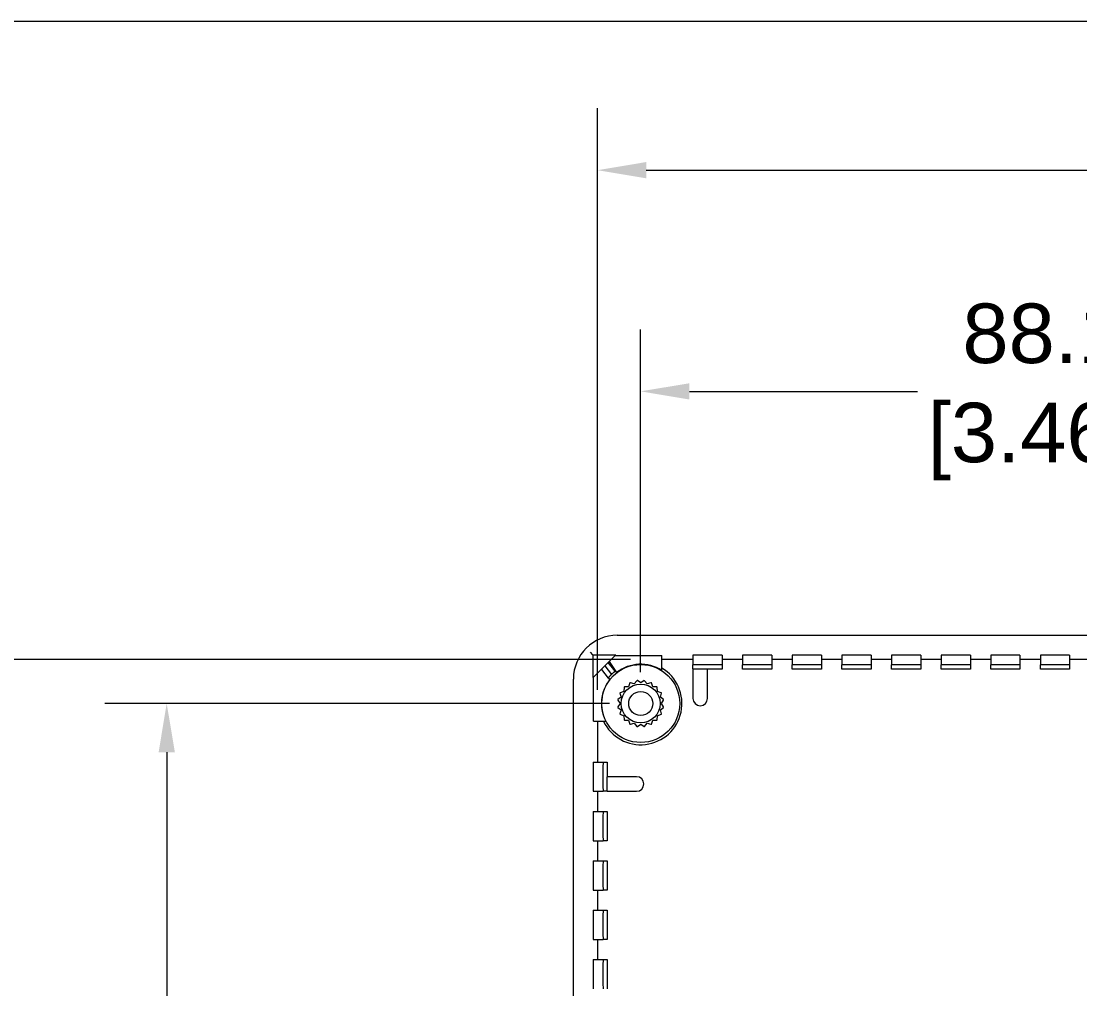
# Model space of a CAD drawing. Header units: millimetres. Extents: x 25 to 1092, y 13 to 851.
# Drawn here: x 168.2 to 276.7, y 739 to 838.2 of the extents above; entities that cross this region are included whole.
import ezdxf

# ---------------------------------------------------------------- set-up
doc = ezdxf.new("R2010")
doc.units = ezdxf.units.MM
doc.header["$LTSCALE"] = 2
for name, color, linetype, lineweight in [('Dimension (ANSI)', 7, 'Continuous', 9), ('Sketch Geometry (ANSI)', 7, 'Continuous', 9), ('Visible (ANSI)', 7, 'Continuous', 18)]:
    doc.layers.add(name, color=color, linetype=linetype, lineweight=lineweight)
doc.styles.add('Note Text (ANSI)', font='ARIAL.TTF')
doc.dimstyles.new('Default - mm (ANSI)', dxfattribs={"dimscale": 2, "dimtxt": 3.05, "dimasz": 2.5, "dimexe": 3.175, "dimexo": 1.6002, "dimgap": 0.8, "dimtad": 0, "dimtih": 1, "dimtoh": 1, "dimrnd": 1e-08, "dimzin": 4, "dimdsep": 46, "dimtxsty": 'Note Text (ANSI)', "dimcen": 0.09, "dimdle": 10, "dimclrd": 256, "dimclre": 256, "dimclrt": 256, "dimadec": 1, "dimazin": 0, "dimtfac": 0.999344, "dimtofl": 0, "dimtmove": 0, "dimatfit": 3, "dimfxl": 1, "dimtolj": 1, "dimtzin": 0, "dimlwd": -1, "dimlwe": -1, "dimarcsym": 0})

# ---------------------------------------------------------------- blocks, each defined once
blk = doc.blocks.new('*D17')
at = {"layer": 'Defpoints', "color": 0}
for p in [(231.67, 800.25), (231.67, 768.25), (319.77, 768.25)]:
    blk.add_point(p, dxfattribs=at)
at = {"layer": 'Dimension (ANSI)'}
for p, q in [((231.67, 771.45), (231.67, 806.6)), ((319.77, 771.45), (319.77, 806.6)), ((236.67, 800.25), (260.06, 800.25)), ((314.77, 800.25), (288.19, 800.25))]:
    blk.add_line(p, q, dxfattribs=at)
for points in [[(236.67, 801.08), (236.67, 799.41), (231.67, 800.25)], [(314.77, 801.08), (314.77, 799.41), (319.77, 800.25)]]:
    blk.add_solid(points, dxfattribs=at)
at = {"layer": 'Dimension (ANSI)', "insert": (274.13, 809.25), "char_height": 6.1, "attachment_point": 2, "style": 'Note Text (ANSI)'}
blk.add_mtext('\\A1; 88.10\\P[3.468]', dxfattribs=at)
blk = doc.blocks.new('*D18')
at = {"layer": 'Defpoints', "color": 0}
for p in [(231.67, 768.25), (183.08, 672.25), (231.67, 672.25)]:
    blk.add_point(p, dxfattribs=at)
at = {"layer": 'Dimension (ANSI)'}
for p, q in [((228.47, 768.25), (176.73, 768.25)), ((183.08, 763.25), (183.08, 724.85)), ((183.08, 677.25), (183.08, 703.64)), ((228.47, 672.25), (176.73, 672.25))]:
    blk.add_line(p, q, dxfattribs=at)
for points in [[(182.25, 763.25), (183.92, 763.25), (183.08, 768.25)], [(182.25, 677.25), (183.92, 677.25), (183.08, 672.25)]]:
    blk.add_solid(points, dxfattribs=at)
at = {"layer": 'Dimension (ANSI)', "insert": (183.08, 723.25), "char_height": 6.1, "attachment_point": 2, "style": 'Note Text (ANSI)'}
blk.add_mtext('\\A1; 96.00\\P[3.780]', dxfattribs=at)
blk = doc.blocks.new('Borders Default Border')
at = {"layer": 'Sketch Geometry (ANSI)', "flags": 128}
blk.add_lwpolyline([(19.05, 12.7), (19.05, 419.1), (539.75, 419.1), (539.75, 12.7), (19.05, 12.7)], dxfattribs=at)
blk = doc.blocks.new('*D35')
at = {"layer": 'Defpoints', "color": 0}
for p in [(233.84, 772.77), (149.01, 667.72), (233.84, 667.72)]:
    blk.add_point(p, dxfattribs=at)
at = {"layer": 'Dimension (ANSI)'}
for p, q in [((230.64, 772.77), (142.66, 772.77)), ((149.01, 767.77), (149.01, 740.03)), ((149.01, 672.72), (149.01, 718.82)), ((230.64, 667.72), (142.66, 667.72))]:
    blk.add_line(p, q, dxfattribs=at)
for points in [[(148.17, 767.77), (149.84, 767.77), (149.01, 772.77)], [(148.17, 672.72), (149.84, 672.72), (149.01, 667.72)]]:
    blk.add_solid(points, dxfattribs=at)
at = {"layer": 'Dimension (ANSI)', "insert": (149.01, 738.43), "char_height": 6.1, "attachment_point": 2, "style": 'Note Text (ANSI)'}
blk.add_mtext('\\A1; 105.05\\P[4.136]', dxfattribs=at)
blk = doc.blocks.new('*D36')
at = {"layer": 'Defpoints', "color": 0}
for p in [(227.25, 822.92), (227.25, 766.44), (412.3, 766.44)]:
    blk.add_point(p, dxfattribs=at)
at = {"layer": 'Dimension (ANSI)'}
for p, q in [((227.25, 769.64), (227.25, 829.27)), ((412.3, 769.64), (412.3, 829.27)), ((232.25, 822.92), (304.13, 822.92)), ((407.3, 822.92), (335.42, 822.92))]:
    blk.add_line(p, q, dxfattribs=at)
for points in [[(232.25, 823.76), (232.25, 822.09), (227.25, 822.92)], [(407.3, 823.76), (407.3, 822.09), (412.3, 822.92)]]:
    blk.add_solid(points, dxfattribs=at)
at = {"layer": 'Dimension (ANSI)', "insert": (319.77, 831.93), "char_height": 6.1, "attachment_point": 2, "style": 'Note Text (ANSI)'}
blk.add_mtext('\\A1; 185.05\\P[7.285]', dxfattribs=at)

msp = doc.modelspace()

# ---------------------------------------------------------------- linework, layer by layer
at = {"layer": 'Visible (ANSI)'}
for p, q in [((229.274, 775.247), (410.275, 775.247)), ((226.777, 773.244), (226.527, 773.494)), ((226.777, 773.244), (226.799, 773.222)), ((226.799, 773.222), (229.12, 773.222)), ((229.12, 773.222), (226.799, 770.902)), ((226.799, 770.902), (226.799, 773.222)), ((229.082, 773.185), (233.836, 773.185)), ((233.836, 771.637), (233.836, 773.185)), ((237.025, 772.769), (233.836, 772.769)), ((237.025, 773.206), (237.025, 772.206)), ((240.025, 773.206), (240.025, 772.206)), ((242.114, 772.769), (240.025, 772.769)), ((242.114, 773.206), (242.114, 772.206)), ((245.114, 773.206), (245.114, 772.206)), ((247.203, 772.769), (245.114, 772.769)), ((247.203, 773.206), (247.203, 772.206)), ((250.203, 773.206), (250.203, 772.206)), ((252.292, 772.769), (250.203, 772.769)), ((252.292, 773.206), (252.292, 772.206)), ((255.292, 773.206), (255.292, 772.206)), ((257.382, 772.769), (255.292, 772.769)), ((257.382, 773.206), (257.382, 772.206)), ((260.382, 773.206), (260.382, 772.206)), ((262.471, 772.769), (260.382, 772.769)), ((262.471, 773.206), (262.471, 772.206)), ((265.471, 773.206), (265.471, 772.206)), ((267.56, 772.769), (265.471, 772.769)), ((267.56, 773.206), (267.56, 772.206)), ((270.56, 773.206), (270.56, 772.206)), ((272.65, 772.769), (270.56, 772.769)), ((272.65, 773.206), (272.65, 772.206)), ((275.65, 773.206), (275.65, 772.206)), ((277.739, 772.769), (275.65, 772.769)), ((227.645, 771.748), (228.352, 770.862)), ((227.997, 772.099), (228.685, 771.237)), ((229.059, 771.569), (228.352, 772.455)), ((228.453, 772.556), (229.21, 771.423)), ((237.025, 771.791), (237.025, 772.206)), ((237.025, 771.791), (238.525, 771.791)), ((237.025, 771.791), (237.025, 768.769)), ((238.525, 768.769), (238.525, 771.791)), ((240.025, 771.769), (238.525, 771.769)), ((240.025, 772.206), (240.025, 771.769)), ((242.114, 771.769), (242.114, 772.206)), ((245.114, 771.769), (242.114, 771.769)), ((245.114, 772.206), (245.114, 771.769)), ((247.203, 771.769), (247.203, 772.206)), ((250.203, 771.769), (247.203, 771.769)), ((250.203, 772.206), (250.203, 771.769)), ((252.292, 771.769), (252.292, 772.206)), ((255.292, 771.769), (252.292, 771.769)), ((255.292, 772.206), (255.292, 771.769)), ((257.382, 771.769), (257.382, 772.206)), ((260.382, 771.769), (257.382, 771.769)), ((260.382, 772.206), (260.382, 771.769)), ((262.471, 771.769), (262.471, 772.206)), ((265.471, 771.769), (262.471, 771.769)), ((265.471, 772.206), (265.471, 771.769)), ((267.56, 771.769), (267.56, 772.206)), ((270.56, 771.769), (267.56, 771.769)), ((270.56, 772.206), (270.56, 771.769)), ((272.65, 771.769), (272.65, 772.206)), ((275.65, 771.769), (272.65, 771.769)), ((275.65, 772.206), (275.65, 771.769)), ((224.775, 669.746), (224.775, 770.747)), ((226.836, 766.435), (226.836, 770.939)), ((228.503, 770.717), (228.381, 770.899)), ((231.675, 770.367), (231.331, 770.596)), ((232.018, 770.596), (231.675, 770.367)), ((229.975, 769.906), (229.959, 769.493)), ((230.428, 769.962), (230.015, 769.946)), ((230.571, 770.35), (230.428, 769.962)), ((231.019, 770.264), (230.622, 770.375)), ((231.275, 770.588), (231.019, 770.264)), ((232.33, 770.264), (232.074, 770.588)), ((232.727, 770.375), (232.33, 770.264)), ((232.921, 769.962), (232.778, 770.35)), ((233.334, 769.946), (232.921, 769.962)), ((233.39, 769.493), (233.374, 769.906)), ((229.325, 768.59), (229.554, 768.247)), ((229.657, 768.902), (229.333, 768.646)), ((229.546, 769.299), (229.657, 768.902)), ((229.959, 769.493), (229.571, 769.35)), ((233.778, 769.35), (233.39, 769.493)), ((233.692, 768.902), (233.803, 769.299)), ((234.016, 768.646), (233.692, 768.902)), ((233.795, 768.247), (234.024, 768.59)), ((229.554, 768.247), (229.325, 767.903)), ((229.333, 767.847), (229.657, 767.591)), ((229.657, 767.591), (229.546, 767.194)), ((233.692, 767.591), (234.016, 767.847)), ((233.803, 767.194), (233.692, 767.591)), ((234.024, 767.903), (233.795, 768.247)), ((226.836, 766.435), (228.085, 766.435)), ((227.252, 766.435), (227.252, 762.247)), ((229.571, 767.143), (229.959, 767)), ((229.959, 767), (229.975, 766.587)), ((230.015, 766.547), (230.428, 766.531)), ((230.428, 766.531), (230.571, 766.144)), ((232.778, 766.144), (232.921, 766.531)), ((232.921, 766.531), (233.334, 766.547)), ((233.374, 766.587), (233.39, 767)), ((233.39, 767), (233.778, 767.143)), ((230.622, 766.118), (231.019, 766.229)), ((231.019, 766.229), (231.275, 765.905)), ((231.331, 765.897), (231.675, 766.126)), ((231.675, 766.126), (232.018, 765.897)), ((232.074, 765.905), (232.33, 766.229)), ((232.33, 766.229), (232.727, 766.118)), ((226.815, 762.247), (227.815, 762.247)), ((227.815, 762.247), (228.252, 762.247)), ((228.252, 762.247), (228.252, 760.747)), ((228.23, 759.247), (228.23, 760.747)), ((231.252, 760.747), (228.23, 760.747)), ((226.815, 759.247), (227.815, 759.247)), ((227.252, 759.247), (227.252, 757.184)), ((228.23, 759.247), (227.815, 759.247)), ((228.23, 759.247), (231.252, 759.247)), ((226.815, 757.184), (227.815, 757.184)), ((227.815, 757.184), (228.252, 757.184)), ((228.252, 757.184), (228.252, 754.184)), ((226.815, 754.184), (227.815, 754.184)), ((227.252, 754.184), (227.252, 752.122)), ((228.252, 754.184), (227.815, 754.184)), ((226.815, 752.122), (227.815, 752.122)), ((227.815, 752.122), (228.252, 752.122)), ((228.252, 752.122), (228.252, 749.122)), ((226.815, 749.122), (227.815, 749.122)), ((227.252, 749.122), (227.252, 747.059)), ((228.252, 749.122), (227.815, 749.122)), ((226.815, 747.059), (227.815, 747.059)), ((227.815, 747.059), (228.252, 747.059)), ((228.252, 747.059), (228.252, 744.059)), ((226.815, 744.059), (227.815, 744.059)), ((227.252, 744.059), (227.252, 741.997)), ((228.252, 744.059), (227.815, 744.059)), ((226.815, 741.997), (227.815, 741.997)), ((227.815, 741.997), (228.252, 741.997)), ((228.252, 741.997), (228.252, 738.997))]:
    msp.add_line(p, q, dxfattribs=at)
at = {"layer": 'Visible (ANSI)', "flags": 128}
for points in [[(228.352, 770.862), (228.352, 770.863), (228.354, 770.866), (228.358, 770.87), (228.363, 770.876), (228.369, 770.883), (228.376, 770.892), (228.385, 770.903), (228.395, 770.916), (228.406, 770.93), (228.418, 770.944), (228.432, 770.96), (228.446, 770.977), (228.461, 770.995), (228.477, 771.014), (228.494, 771.034), (228.513, 771.055), (228.532, 771.076), (228.553, 771.099), (228.574, 771.122), (228.595, 771.145), (228.617, 771.168), (228.64, 771.191), (228.662, 771.214), (228.685, 771.237)], [(228.685, 771.237), (228.707, 771.259), (228.73, 771.282), (228.753, 771.304), (228.777, 771.326), (228.8, 771.348), (228.823, 771.369), (228.846, 771.39), (228.867, 771.409), (228.888, 771.428), (228.909, 771.445), (228.928, 771.461), (228.945, 771.476), (228.962, 771.49), (228.978, 771.504), (228.992, 771.516), (229.006, 771.527), (229.018, 771.537), (229.029, 771.545), (229.038, 771.553), (229.046, 771.559), (229.051, 771.563), (229.056, 771.567), (229.058, 771.569), (229.059, 771.569)]]:
    msp.add_lwpolyline(points, dxfattribs=at)
at = {"layer": 'Visible (ANSI)'}
for radius in [4, 1.994, 1.232]:
    msp.add_circle((231.675, 768.247), radius, dxfattribs=at)
for centre, radius, start, end in [((231.675, 768.247), 4.229, 205.36029, 59.26435), ((231.675, 768.247), 4.021, 57.484, 127.7987), ((231.675, 768.247), 4.021, 142.08366, 206.77458), ((231.675, 768.247), 4.229, 127.60153, 128.20938), ((231.675, 768.247), 2.375, 98.31711, 99.68289), ((231.675, 768.247), 2.375, 80.31711, 81.68289), ((231.675, 768.247), 2.375, 134.31711, 135.68289), ((231.675, 768.247), 2.375, 116.31711, 117.68289), ((231.675, 768.247), 2.375, 62.31711, 63.68289), ((231.675, 768.247), 2.375, 44.31711, 45.68289), ((231.675, 768.247), 2.375, 170.31711, 171.68289), ((231.675, 768.247), 2.375, 152.31711, 153.68289), ((231.675, 768.247), 2.375, 26.31711, 27.68289), ((231.675, 768.247), 2.375, 8.31711, 9.68289), ((237.775, 768.769), 0.75, 180, 0), ((231.675, 768.247), 2.375, 188.31711, 189.68289), ((231.675, 768.247), 2.375, 350.31711, 351.68289), ((231.675, 768.247), 2.375, 206.31711, 207.68289), ((231.675, 768.247), 2.375, 224.31711, 225.68289), ((231.675, 768.247), 2.375, 314.31711, 315.68289), ((231.675, 768.247), 2.375, 332.31711, 333.68289), ((231.675, 768.247), 2.375, 242.31711, 243.68289), ((231.675, 768.247), 2.375, 260.31711, 261.68289), ((231.675, 768.247), 2.375, 278.31711, 279.68289), ((231.675, 768.247), 2.375, 296.31711, 297.68289), ((231.252, 759.997), 0.75, 270, 90)]:
    msp.add_arc(centre, radius, start, end, dxfattribs=at)
for centre, major_axis, ratio, start_param, end_param in [((229.275, 770.746), (-3.182, 3.182), 0.9999239, 5.4978252, 7.0685454), ((238.525, 773.206), (-1.5, 0), 0.0087265, 3.1415927, 6.2831853), ((243.614, 773.206), (-1.5, 0), 0.0087265, 3.1415927, 6.2831853), ((248.703, 773.206), (-1.5, 0), 0.0087265, 3.1415927, 6.2831853), ((253.792, 773.206), (-1.5, 0), 0.0087265, 3.1415927, 6.2831853), ((258.882, 773.206), (-1.5, 0), 0.0087265, 3.1415927, 6.2831853), ((263.971, 773.206), (-1.5, 0), 0.0087265, 3.1415927, 6.2831853), ((269.06, 773.206), (-1.5, 0), 0.0087265, 3.1415927, 6.2831853), ((274.15, 773.206), (-1.5, 0), 0.0087265, 3.1415927, 6.2831853), ((238.525, 772.206), (-1.5, 0), 0.0087265, 3.1415927, 6.2831853), ((243.614, 772.206), (-1.5, 0), 0.0087265, 3.1415927, 6.2831853), ((248.703, 772.206), (-1.5, 0), 0.0087265, 3.1415927, 6.2831853), ((253.792, 772.206), (-1.5, 0), 0.0087265, 3.1415927, 6.2831853), ((258.882, 772.206), (-1.5, 0), 0.0087265, 3.1415927, 6.2831853), ((263.971, 772.206), (-1.5, 0), 0.0087265, 3.1415927, 6.2831853), ((269.06, 772.206), (-1.5, 0), 0.0087265, 3.1415927, 6.2831853), ((274.15, 772.206), (-1.5, 0), 0.0087265, 3.1415927, 6.2831853), ((226.815, 760.747), (0, -1.5), 0.0087265, 3.1415927, 6.2831853), ((227.815, 760.747), (0, -1.5), 0.0087265, 3.1415927, 6.2831853), ((226.815, 755.684), (0, -1.5), 0.0087265, 3.1415927, 6.2831853), ((227.815, 755.684), (0, -1.5), 0.0087265, 3.1415927, 6.2831853), ((226.815, 750.622), (0, -1.5), 0.0087265, 3.1415927, 6.2831853), ((227.815, 750.622), (0, -1.5), 0.0087265, 3.1415927, 6.2831853), ((226.815, 745.559), (0, -1.5), 0.0087265, 3.1415927, 6.2831853), ((227.815, 745.559), (0, -1.5), 0.0087265, 3.1415927, 6.2831853), ((226.815, 740.497), (0, -1.5), 0.0087265, 3.1415927, 6.2831853), ((227.815, 740.497), (0, -1.5), 0.0087265, 3.1415927, 6.2831853)]:
    msp.add_ellipse(centre, major_axis=major_axis, ratio=ratio, start_param=start_param, end_param=end_param, dxfattribs=at)

# ---------------------------------------------------------------- block references
at = {"xscale": 2, "yscale": 2, "zscale": 2}
msp.add_blockref('Borders Default Border', (0, 0), dxfattribs=at)

# ---------------------------------------------------------------- dimensions: what is measured, and where the dimension line sits
at = {"layer": 'Dimension (ANSI)'}
for base, p1, p2, angle, text, override, picture, middle in [((227.2519, 822.9237), (412.2971, 766.4354), (227.2519, 766.4354), 180, ' <>\\X[7.285]', {"dimtih": 0, "dimtoh": 0, "dimdec": 2, "dimpost": '\\X', "dimtp": 0, "dimtm": 0, "dimtdec": 2, "dimatfit": 1, "dimtvp": -0.25}, '*D36', (319.7745, 822.9237)), ((231.675, 800.247), (319.775, 768.247), (231.675, 768.247), 180, ' <>\\X[3.468]', {"dimtih": 0, "dimtoh": 0, "dimdec": 2, "dimpost": '\\X', "dimtp": 0, "dimtm": 0, "dimtdec": 2, "dimatfit": 1, "dimtvp": -0.25}, '*D17', (274.125, 800.247)), ((149.0058, 667.724), (233.8357, 772.7691), (233.8357, 667.724), 270, ' <>\\X[4.136]', {"dimdec": 2, "dimpost": '\\X', "dimtp": 0, "dimtm": 0, "dimtdec": 2, "dimatfit": 1, "dimtvp": -0.25}, '*D35', (149.0058, 729.4256)), ((183.085, 672.247), (231.675, 768.247), (231.675, 672.247), 90, ' <>\\X[3.780]', {"dimdec": 2, "dimpost": '\\X', "dimtp": 0, "dimtm": 0, "dimtdec": 2, "dimatfit": 1, "dimtvp": -0.25}, '*D18', (183.085, 714.246))]:
    dim = msp.add_linear_dim(base=base, p1=p1, p2=p2, angle=angle, text=text, dimstyle='Default - mm (ANSI)', override=override, dxfattribs=at)
    dim.commit()
    dim.dimension.update_dxf_attribs({"geometry": picture, "text_midpoint": middle, "dimtype": 160})

doc.saveas('drawing.dxf')
